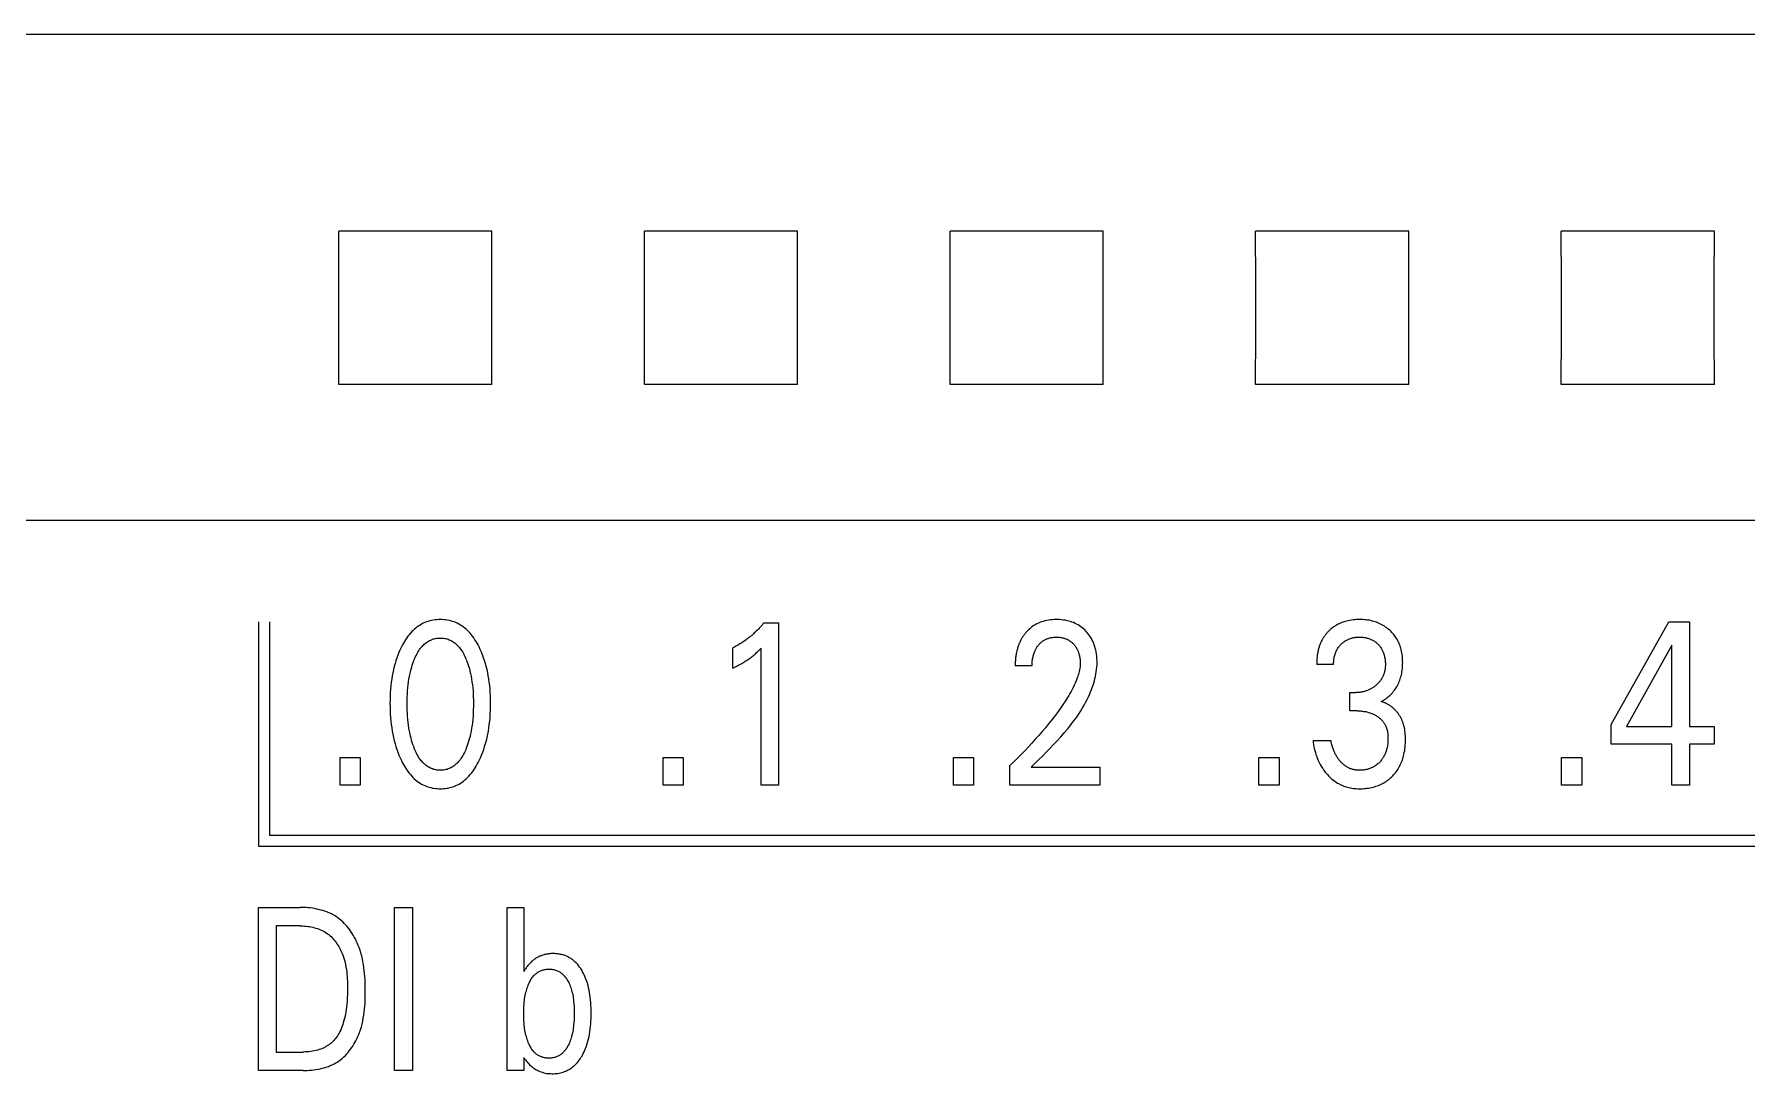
# Model space of a CAD drawing. Header units: millimetres. Extents: x -135 to 420, y 0 to 297.
# Drawn here: x 260.66 to 277.47, y 154.76 to 164.96 of the extents above; entities that cross this region are included whole.
import ezdxf

# ---------------------------------------------------------------- set-up
doc = ezdxf.new("R2010")
doc.units = ezdxf.units.MM
doc.layers.add('eProC - L2', color=41, linetype='Continuous', lineweight=20)

msp = doc.modelspace()

# ---------------------------------------------------------------- linework, layer by layer
at = {"layer": 'eProC - L2', "linetype": 'Continuous'}
for p, q in [((225.196, 164.959), (289.596, 164.959)), ((265.148, 163.026), (263.645, 163.026)), ((268.148, 163.026), (266.645, 163.026)), ((271.148, 163.026), (269.645, 163.026)), ((274.148, 163.026), (272.645, 163.026)), ((277.148, 163.026), (275.645, 163.026)), ((265.148, 161.522), (263.645, 161.522)), ((268.148, 161.522), (266.645, 161.522)), ((271.148, 161.522), (269.645, 161.522)), ((274.148, 161.522), (272.645, 161.522)), ((277.148, 161.522), (275.645, 161.522)), ((289.996, 160.19), (224.796, 160.19)), ((262.857, 159.194), (262.857, 156.994)), ((262.967, 159.194), (262.967, 157.104)), ((267.818, 159.185), (267.963, 159.185)), ((267.963, 159.185), (267.963, 157.594)), ((276.136, 158.187), (276.7, 159.194)), ((276.7, 159.194), (276.903, 159.194)), ((276.903, 159.194), (276.903, 158.169)), ((267.512, 158.739), (267.512, 158.939)), ((267.792, 157.594), (267.792, 158.938)), ((276.731, 158.966), (276.286, 158.169)), ((276.731, 158.169), (276.731, 158.966)), ((270.451, 158.762), (270.285, 158.762)), ((273.41, 158.778), (273.244, 158.778)), ((273.571, 158.322), (273.571, 158.501)), ((273.571, 158.501), (273.628, 158.501)), ((273.64, 158.322), (273.571, 158.322)), ((276.136, 157.994), (276.136, 158.187)), ((273.208, 158.031), (273.383, 158.031)), ((276.286, 158.169), (276.731, 158.169)), ((276.903, 158.169), (277.145, 158.169)), ((277.145, 158.169), (277.145, 157.994)), ((263.658, 157.594), (263.658, 157.864)), ((263.658, 157.864), (263.855, 157.864)), ((263.855, 157.864), (263.855, 157.594)), ((266.829, 157.594), (266.829, 157.864)), ((266.829, 157.864), (267.027, 157.864)), ((267.027, 157.864), (267.027, 157.594)), ((269.678, 157.594), (269.678, 157.864)), ((269.678, 157.864), (269.876, 157.864)), ((269.876, 157.864), (269.876, 157.594)), ((272.677, 157.594), (272.677, 157.864)), ((272.677, 157.864), (272.875, 157.864)), ((272.875, 157.864), (272.875, 157.594)), ((275.648, 157.594), (275.648, 157.864)), ((275.648, 157.864), (275.846, 157.864)), ((275.846, 157.864), (275.846, 157.594)), ((276.731, 157.994), (276.136, 157.994)), ((276.731, 157.594), (276.731, 157.994)), ((276.903, 157.994), (276.903, 157.594)), ((277.145, 157.994), (276.903, 157.994)), ((270.232, 157.594), (270.232, 157.786)), ((270.441, 157.769), (271.115, 157.769)), ((271.115, 157.769), (271.115, 157.594)), ((263.855, 157.594), (263.658, 157.594)), ((267.027, 157.594), (266.829, 157.594)), ((267.963, 157.594), (267.792, 157.594)), ((269.876, 157.594), (269.678, 157.594)), ((271.115, 157.594), (270.232, 157.594)), ((272.875, 157.594), (272.677, 157.594)), ((275.846, 157.594), (275.648, 157.594)), ((276.903, 157.594), (276.731, 157.594)), ((262.967, 157.104), (286.796, 157.104)), ((262.857, 156.994), (286.906, 156.994)), ((262.856, 154.794), (262.856, 156.394)), ((262.856, 156.394), (263.262, 156.394)), ((264.194, 154.794), (264.194, 156.394)), ((264.194, 156.394), (264.37, 156.394)), ((264.37, 156.394), (264.37, 154.794)), ((265.297, 154.794), (265.297, 156.394)), ((265.297, 156.394), (265.461, 156.394)), ((265.461, 156.394), (265.461, 155.764)), ((263.031, 156.213), (263.031, 154.975)), ((263.262, 156.213), (263.031, 156.213)), ((265.461, 155.764), (265.474, 155.784)), ((263.031, 154.975), (263.297, 154.975)), ((265.461, 154.922), (265.461, 154.794)), ((265.463, 154.92), (265.461, 154.922)), ((263.296, 154.794), (262.856, 154.794)), ((264.37, 154.794), (264.194, 154.794)), ((265.461, 154.794), (265.297, 154.794))]:
    msp.add_line(p, q, dxfattribs=at)
for points in [[(263.645, 161.522), (263.646, 162.021), (263.646, 162.527), (263.645, 163.026)], [(265.148, 161.522), (265.147, 162.021), (265.147, 162.527), (265.148, 163.026)], [(266.645, 161.522), (266.646, 162.021), (266.646, 162.527), (266.645, 163.026)], [(268.148, 161.522), (268.147, 162.021), (268.147, 162.527), (268.148, 163.026)], [(269.645, 161.522), (269.646, 162.021), (269.646, 162.527), (269.645, 163.026)], [(271.148, 161.522), (271.147, 162.021), (271.147, 162.527), (271.148, 163.026)], [(272.645, 161.522), (272.646, 162.021), (272.646, 162.527), (272.645, 163.026)], [(274.148, 161.522), (274.147, 162.021), (274.147, 162.527), (274.148, 163.026)], [(275.645, 161.522), (275.646, 162.021), (275.646, 162.527), (275.645, 163.026)], [(277.148, 161.522), (277.147, 162.021), (277.147, 162.527), (277.148, 163.026)], [(265.024, 157.834), (265.036, 157.861), (265.048, 157.888), (265.058, 157.916), (265.068, 157.943), (265.077, 157.971), (265.086, 158), (265.094, 158.031), (265.101, 158.062), (265.108, 158.093), (265.114, 158.124), (265.119, 158.156), (265.123, 158.187), (265.127, 158.222), (265.13, 158.257), (265.132, 158.292), (265.134, 158.327), (265.135, 158.362), (265.135, 158.397), (265.135, 158.431), (265.134, 158.466), (265.132, 158.5), (265.13, 158.535), (265.127, 158.569), (265.123, 158.603), (265.118, 158.635), (265.113, 158.666), (265.107, 158.696), (265.101, 158.727), (265.093, 158.758), (265.085, 158.788), (265.076, 158.816), (265.067, 158.843), (265.057, 158.87), (265.046, 158.897), (265.034, 158.924), (265.022, 158.95), (265.013, 158.968), (265.003, 158.986), (264.993, 159.003), (264.982, 159.02), (264.971, 159.037), (264.959, 159.053), (264.947, 159.069), (264.934, 159.084), (264.92, 159.099), (264.908, 159.111), (264.895, 159.123), (264.882, 159.134), (264.868, 159.145), (264.854, 159.155), (264.84, 159.164), (264.825, 159.173), (264.809, 159.181), (264.794, 159.188), (264.778, 159.194), (264.761, 159.2), (264.745, 159.205), (264.728, 159.209), (264.711, 159.212), (264.694, 159.215), (264.676, 159.216), (264.659, 159.217), (264.642, 159.218), (264.624, 159.217), (264.607, 159.216), (264.59, 159.215), (264.573, 159.212), (264.556, 159.209), (264.539, 159.205), (264.523, 159.2), (264.506, 159.194), (264.49, 159.188), (264.475, 159.181), (264.459, 159.173), (264.444, 159.164), (264.43, 159.155), (264.416, 159.145), (264.402, 159.134), (264.389, 159.123), (264.376, 159.111), (264.364, 159.099), (264.35, 159.084), (264.337, 159.069), (264.324, 159.053), (264.313, 159.037), (264.301, 159.02), (264.291, 159.003), (264.281, 158.986), (264.271, 158.968), (264.262, 158.95), (264.258, 158.943)], [(267.818, 159.185), (267.809, 159.174), (267.801, 159.164), (267.792, 159.154), (267.782, 159.144), (267.773, 159.134), (267.764, 159.124), (267.754, 159.114), (267.744, 159.104), (267.734, 159.095), (267.724, 159.086), (267.715, 159.077), (267.705, 159.068), (267.695, 159.059), (267.685, 159.051), (267.675, 159.043), (267.665, 159.035), (267.654, 159.027), (267.644, 159.019), (267.633, 159.011), (267.622, 159.003), (267.613, 158.997), (267.603, 158.99), (267.593, 158.984), (267.583, 158.978), (267.573, 158.972), (267.563, 158.966), (267.553, 158.96), (267.543, 158.955), (267.532, 158.949), (267.522, 158.944), (267.512, 158.939)], [(270.441, 157.769), (270.478, 157.805), (270.515, 157.842), (270.552, 157.879), (270.589, 157.916), (270.626, 157.953), (270.662, 157.991), (270.698, 158.029), (270.733, 158.067), (270.767, 158.107), (270.801, 158.147), (270.82, 158.171), (270.839, 158.195), (270.858, 158.22), (270.877, 158.245), (270.895, 158.271), (270.912, 158.297), (270.929, 158.323), (270.945, 158.35), (270.961, 158.377), (270.976, 158.404), (270.99, 158.432), (271.004, 158.46), (271.017, 158.488), (271.025, 158.509), (271.034, 158.53), (271.042, 158.551), (271.049, 158.573), (271.056, 158.594), (271.062, 158.616), (271.068, 158.638), (271.073, 158.66), (271.077, 158.682), (271.081, 158.704), (271.084, 158.727), (271.086, 158.749), (271.088, 158.771), (271.089, 158.794), (271.088, 158.815), (271.087, 158.837), (271.086, 158.858), (271.083, 158.88), (271.079, 158.901), (271.075, 158.922), (271.071, 158.938), (271.066, 158.954), (271.061, 158.97), (271.056, 158.985), (271.049, 159), (271.042, 159.015), (271.035, 159.03), (271.027, 159.043), (271.018, 159.056), (271.009, 159.069), (270.999, 159.081), (270.989, 159.093), (270.978, 159.105), (270.967, 159.116), (270.955, 159.127), (270.942, 159.137), (270.929, 159.147), (270.916, 159.156), (270.902, 159.165), (270.888, 159.172), (270.873, 159.18), (270.858, 159.187), (270.842, 159.193), (270.827, 159.198), (270.811, 159.202), (270.794, 159.206), (270.777, 159.21), (270.759, 159.213), (270.741, 159.215), (270.723, 159.217), (270.705, 159.218), (270.687, 159.218), (270.668, 159.217), (270.65, 159.216), (270.631, 159.215), (270.613, 159.212), (270.594, 159.209), (270.576, 159.205), (270.56, 159.2), (270.543, 159.195), (270.527, 159.189), (270.512, 159.182), (270.496, 159.175), (270.481, 159.166), (270.467, 159.158), (270.453, 159.148), (270.44, 159.138), (270.428, 159.128), (270.415, 159.117)], [(273.878, 158.413), (273.889, 158.419), (273.9, 158.426), (273.911, 158.433), (273.922, 158.44), (273.932, 158.448), (273.942, 158.456), (273.952, 158.465), (273.962, 158.474), (273.972, 158.483), (273.981, 158.493), (273.99, 158.503), (273.999, 158.514), (274.007, 158.525), (274.015, 158.536), (274.023, 158.547), (274.03, 158.559), (274.037, 158.571), (274.043, 158.583), (274.049, 158.596), (274.054, 158.609), (274.06, 158.622), (274.064, 158.635), (274.068, 158.648), (274.072, 158.661), (274.076, 158.675), (274.079, 158.69), (274.081, 158.705), (274.084, 158.72), (274.085, 158.735), (274.087, 158.75), (274.088, 158.765), (274.088, 158.781), (274.089, 158.796), (274.088, 158.812), (274.088, 158.828), (274.087, 158.844), (274.085, 158.86), (274.083, 158.876), (274.08, 158.892), (274.077, 158.908), (274.074, 158.923), (274.07, 158.936), (274.067, 158.948), (274.062, 158.961), (274.058, 158.973), (274.053, 158.985), (274.048, 158.997), (274.042, 159.008), (274.036, 159.02), (274.029, 159.031), (274.022, 159.042), (274.015, 159.052), (274.008, 159.062), (274, 159.072), (273.991, 159.082), (273.983, 159.092), (273.974, 159.101), (273.965, 159.109), (273.955, 159.118), (273.944, 159.127), (273.933, 159.136), (273.921, 159.144), (273.909, 159.152), (273.897, 159.16), (273.885, 159.167), (273.872, 159.173), (273.859, 159.18), (273.845, 159.185), (273.832, 159.191), (273.818, 159.195), (273.804, 159.2), (273.79, 159.203), (273.775, 159.207), (273.76, 159.21), (273.744, 159.212), (273.729, 159.214), (273.713, 159.216), (273.697, 159.217), (273.682, 159.218), (273.666, 159.218), (273.649, 159.218), (273.633, 159.217), (273.617, 159.216), (273.601, 159.214), (273.585, 159.212), (273.568, 159.209), (273.553, 159.206), (273.54, 159.203), (273.527, 159.2), (273.515, 159.196), (273.502, 159.192), (273.49, 159.187), (273.478, 159.183), (273.466, 159.177), (273.455, 159.171), (273.44, 159.163)], [(264.381, 157.972), (264.373, 157.992), (264.367, 158.013), (264.36, 158.033), (264.355, 158.054), (264.35, 158.075), (264.345, 158.096), (264.339, 158.124), (264.334, 158.152), (264.33, 158.181), (264.326, 158.209), (264.323, 158.237), (264.321, 158.269), (264.319, 158.3), (264.317, 158.332), (264.316, 158.363), (264.316, 158.395), (264.316, 158.426), (264.317, 158.457), (264.319, 158.488), (264.321, 158.519), (264.323, 158.55), (264.326, 158.578), (264.33, 158.605), (264.334, 158.633), (264.339, 158.661), (264.345, 158.688), (264.35, 158.709), (264.355, 158.73), (264.361, 158.75), (264.367, 158.771), (264.374, 158.791), (264.381, 158.811), (264.387, 158.825), (264.393, 158.84), (264.4, 158.855), (264.407, 158.869), (264.414, 158.883), (264.422, 158.897), (264.43, 158.91), (264.439, 158.923), (264.449, 158.936), (264.456, 158.945), (264.463, 158.954), (264.471, 158.962), (264.48, 158.971), (264.488, 158.979), (264.497, 158.986), (264.506, 158.993), (264.516, 159), (264.525, 159.006), (264.535, 159.011), (264.545, 159.016), (264.555, 159.02), (264.566, 159.024), (264.576, 159.027), (264.587, 159.03), (264.598, 159.032), (264.609, 159.034), (264.62, 159.035), (264.631, 159.036), (264.642, 159.036), (264.653, 159.036), (264.664, 159.035), (264.675, 159.034), (264.686, 159.032), (264.697, 159.03), (264.707, 159.027), (264.718, 159.024), (264.728, 159.02), (264.738, 159.016), (264.748, 159.011), (264.758, 159.006), (264.768, 159), (264.777, 158.993), (264.787, 158.986), (264.795, 158.979), (264.804, 158.971), (264.812, 158.962), (264.82, 158.954), (264.828, 158.945), (264.835, 158.936), (264.844, 158.923), (264.853, 158.91), (264.862, 158.897), (264.869, 158.883), (264.877, 158.869), (264.884, 158.855), (264.89, 158.84), (264.896, 158.825), (264.902, 158.811), (264.904, 158.805)], [(270.415, 159.117), (270.408, 159.11), (270.401, 159.102), (270.395, 159.096), (270.39, 159.09), (270.385, 159.084), (270.38, 159.078), (270.375, 159.071), (270.37, 159.065), (270.365, 159.058), (270.361, 159.052), (270.356, 159.045), (270.352, 159.038), (270.348, 159.031), (270.344, 159.024), (270.34, 159.017), (270.336, 159.01), (270.333, 159.002), (270.329, 158.994), (270.326, 158.987), (270.322, 158.979), (270.319, 158.971), (270.316, 158.963), (270.313, 158.955), (270.311, 158.946), (270.308, 158.938), (270.306, 158.93), (270.304, 158.922), (270.301, 158.913), (270.3, 158.905), (270.298, 158.897), (270.296, 158.886), (270.294, 158.876), (270.292, 158.866), (270.291, 158.855), (270.289, 158.845), (270.288, 158.835), (270.287, 158.824), (270.287, 158.814), (270.286, 158.804), (270.285, 158.793), (270.285, 158.783), (270.285, 158.772), (270.285, 158.762)], [(270.451, 158.762), (270.451, 158.772), (270.451, 158.782), (270.452, 158.793), (270.452, 158.803), (270.453, 158.813), (270.455, 158.823), (270.456, 158.833), (270.458, 158.843), (270.46, 158.852), (270.462, 158.861), (270.464, 158.87), (270.467, 158.879), (270.47, 158.887), (270.473, 158.896), (270.476, 158.904), (270.48, 158.913), (270.483, 158.919), (270.486, 158.926), (270.49, 158.933), (270.494, 158.939), (270.498, 158.945), (270.502, 158.952), (270.506, 158.958), (270.511, 158.964), (270.516, 158.969), (270.52, 158.975), (270.525, 158.98), (270.53, 158.985), (270.535, 158.99), (270.541, 158.995), (270.546, 158.999), (270.552, 159.004), (270.558, 159.008), (270.564, 159.012), (270.569, 159.015), (270.575, 159.019), (270.582, 159.022), (270.588, 159.025), (270.594, 159.028), (270.601, 159.03), (270.607, 159.033), (270.614, 159.035), (270.621, 159.037), (270.629, 159.039), (270.637, 159.041), (270.645, 159.042), (270.653, 159.043), (270.662, 159.044), (270.67, 159.045), (270.678, 159.045), (270.687, 159.045), (270.695, 159.045), (270.703, 159.045), (270.711, 159.045), (270.719, 159.044), (270.727, 159.043), (270.735, 159.042), (270.743, 159.04), (270.751, 159.038), (270.758, 159.036), (270.766, 159.034), (270.773, 159.032), (270.78, 159.029), (270.787, 159.027), (270.794, 159.024), (270.8, 159.02), (270.807, 159.017), (270.813, 159.013), (270.819, 159.009), (270.826, 159.005), (270.831, 159), (270.837, 158.996), (270.843, 158.991), (270.848, 158.986), (270.854, 158.981), (270.859, 158.976), (270.863, 158.97), (270.868, 158.965), (270.873, 158.959), (270.877, 158.953), (270.881, 158.947), (270.885, 158.941), (270.888, 158.935), (270.892, 158.928), (270.895, 158.921), (270.899, 158.914), (270.902, 158.907), (270.904, 158.9), (270.907, 158.893), (270.909, 158.885), (270.911, 158.878), (270.913, 158.87), (270.915, 158.863), (270.917, 158.854), (270.918, 158.846), (270.919, 158.837), (270.921, 158.828), (270.921, 158.82), (270.922, 158.811), (270.922, 158.802), (270.923, 158.793), (270.923, 158.785)], [(273.44, 159.163), (273.432, 159.159), (273.425, 159.155), (273.418, 159.15), (273.411, 159.145), (273.404, 159.14), (273.398, 159.135), (273.391, 159.13), (273.385, 159.125), (273.378, 159.119), (273.372, 159.113), (273.366, 159.108), (273.36, 159.102), (273.354, 159.096), (273.349, 159.09), (273.343, 159.084), (273.338, 159.078), (273.333, 159.072), (273.328, 159.065), (273.323, 159.059), (273.318, 159.052), (273.314, 159.045), (273.309, 159.038), (273.305, 159.031), (273.301, 159.024), (273.297, 159.017), (273.293, 159.009), (273.289, 159.001), (273.285, 158.994), (273.282, 158.986), (273.279, 158.978), (273.276, 158.97), (273.273, 158.962), (273.27, 158.954), (273.267, 158.946), (273.265, 158.937), (273.262, 158.929), (273.26, 158.921), (273.258, 158.912), (273.256, 158.902), (273.254, 158.892), (273.252, 158.882), (273.25, 158.871), (273.249, 158.861), (273.248, 158.851), (273.247, 158.84), (273.246, 158.83), (273.245, 158.819), (273.245, 158.809), (273.244, 158.799), (273.244, 158.788), (273.244, 158.778)], [(273.41, 158.778), (273.41, 158.787), (273.41, 158.796), (273.411, 158.805), (273.411, 158.814), (273.412, 158.822), (273.414, 158.831), (273.415, 158.84), (273.417, 158.849), (273.419, 158.858), (273.421, 158.866), (273.423, 158.873), (273.425, 158.881), (273.428, 158.889), (273.431, 158.896), (273.434, 158.903), (273.437, 158.911), (273.441, 158.918), (273.445, 158.925), (273.449, 158.932), (273.453, 158.938), (273.457, 158.945), (273.462, 158.951), (273.467, 158.957), (273.472, 158.963), (273.477, 158.969), (273.482, 158.974), (273.488, 158.98), (273.494, 158.985), (273.5, 158.99), (273.506, 158.995), (273.512, 159), (273.519, 159.004), (273.525, 159.008), (273.532, 159.012), (273.539, 159.016), (273.546, 159.02), (273.553, 159.023), (273.56, 159.026), (273.567, 159.029), (273.575, 159.032), (273.582, 159.034), (273.59, 159.036), (273.597, 159.038), (273.605, 159.04), (273.614, 159.041), (273.622, 159.043), (273.63, 159.044), (273.639, 159.044), (273.647, 159.045), (273.656, 159.045), (273.664, 159.045), (273.673, 159.045), (273.681, 159.045), (273.69, 159.045), (273.698, 159.044), (273.707, 159.043), (273.715, 159.041), (273.724, 159.04), (273.732, 159.038), (273.74, 159.036), (273.747, 159.034), (273.755, 159.032), (273.762, 159.029), (273.77, 159.026), (273.777, 159.023), (273.784, 159.02), (273.791, 159.016), (273.798, 159.012), (273.805, 159.008), (273.811, 159.004), (273.818, 159), (273.824, 158.995), (273.83, 158.99), (273.836, 158.985), (273.842, 158.98), (273.847, 158.974), (273.853, 158.969), (273.858, 158.963), (273.863, 158.957), (273.867, 158.951), (273.872, 158.945), (273.876, 158.938), (273.88, 158.932), (273.884, 158.925), (273.888, 158.918), (273.891, 158.911), (273.895, 158.903), (273.898, 158.896), (273.901, 158.888), (273.903, 158.881), (273.905, 158.873), (273.908, 158.865), (273.91, 158.857), (273.911, 158.848), (273.913, 158.839), (273.915, 158.83), (273.916, 158.821), (273.917, 158.812), (273.917, 158.803), (273.918, 158.794), (273.918, 158.785), (273.918, 158.776)], [(264.258, 158.943), (264.246, 158.918), (264.235, 158.893), (264.225, 158.867), (264.216, 158.841), (264.207, 158.814), (264.199, 158.788), (264.19, 158.758), (264.183, 158.727), (264.176, 158.696), (264.17, 158.666), (264.165, 158.635), (264.161, 158.603), (264.157, 158.569), (264.154, 158.535), (264.151, 158.5), (264.15, 158.466), (264.149, 158.431), (264.148, 158.397), (264.149, 158.362), (264.15, 158.327), (264.151, 158.292), (264.154, 158.257), (264.157, 158.222), (264.161, 158.187), (264.165, 158.155), (264.17, 158.124), (264.176, 158.092), (264.182, 158.061), (264.19, 158.03), (264.198, 157.999), (264.206, 157.971), (264.215, 157.943), (264.225, 157.915), (264.236, 157.888), (264.247, 157.861), (264.26, 157.834), (264.269, 157.816), (264.279, 157.798), (264.289, 157.78), (264.3, 157.762), (264.311, 157.745), (264.323, 157.728), (264.335, 157.712), (264.348, 157.696), (264.362, 157.681), (264.374, 157.668), (264.387, 157.656), (264.4, 157.644), (264.414, 157.633), (264.428, 157.623), (264.443, 157.613), (264.458, 157.604), (264.473, 157.596), (264.489, 157.588), (264.504, 157.582), (264.518, 157.577), (264.533, 157.573), (264.548, 157.569), (264.564, 157.565), (264.579, 157.562), (264.595, 157.56), (264.61, 157.559), (264.626, 157.558), (264.642, 157.558), (264.658, 157.558), (264.673, 157.559), (264.689, 157.56), (264.705, 157.562), (264.72, 157.565), (264.735, 157.569), (264.751, 157.573), (264.766, 157.577), (264.78, 157.582), (264.795, 157.588), (264.811, 157.596), (264.826, 157.604), (264.841, 157.613), (264.856, 157.623), (264.87, 157.633), (264.884, 157.644), (264.897, 157.656), (264.91, 157.668), (264.922, 157.681), (264.936, 157.696), (264.949, 157.712), (264.961, 157.728), (264.973, 157.745), (264.984, 157.762), (264.995, 157.78), (265.005, 157.798), (265.015, 157.816), (265.024, 157.834)], [(267.512, 158.739), (267.525, 158.746), (267.538, 158.753), (267.551, 158.759), (267.564, 158.766), (267.577, 158.773), (267.59, 158.78), (267.602, 158.787), (267.613, 158.794), (267.625, 158.801), (267.636, 158.808), (267.647, 158.815), (267.658, 158.822), (267.668, 158.829), (267.677, 158.836), (267.687, 158.843), (267.696, 158.85), (267.706, 158.858), (267.715, 158.865), (267.723, 158.872), (267.731, 158.879), (267.739, 158.886), (267.747, 158.894), (267.756, 158.902), (267.764, 158.91), (267.778, 158.924), (267.792, 158.938)], [(264.904, 158.805), (264.912, 158.782), (264.92, 158.759), (264.927, 158.736), (264.933, 158.712), (264.938, 158.688), (264.944, 158.661), (264.949, 158.633), (264.953, 158.605), (264.957, 158.578), (264.96, 158.55), (264.963, 158.519), (264.965, 158.488), (264.966, 158.457), (264.967, 158.426), (264.967, 158.395), (264.967, 158.363), (264.966, 158.332), (264.965, 158.3), (264.963, 158.269), (264.96, 158.237), (264.957, 158.209), (264.954, 158.18), (264.949, 158.152), (264.944, 158.124), (264.939, 158.096), (264.934, 158.075), (264.929, 158.054), (264.923, 158.033), (264.917, 158.013), (264.91, 157.992), (264.903, 157.972), (264.897, 157.956), (264.891, 157.941), (264.885, 157.927), (264.878, 157.912), (264.87, 157.897), (264.863, 157.883), (264.854, 157.869), (264.845, 157.856), (264.836, 157.842), (264.828, 157.833), (264.821, 157.824), (264.813, 157.815), (264.805, 157.807), (264.796, 157.799), (264.787, 157.791), (264.778, 157.784), (264.769, 157.777), (264.759, 157.771), (264.749, 157.765), (264.739, 157.76), (264.729, 157.756), (264.718, 157.752), (264.708, 157.748), (264.697, 157.746), (264.686, 157.743), (264.675, 157.741), (264.664, 157.74), (264.653, 157.739), (264.642, 157.739), (264.631, 157.739), (264.619, 157.74), (264.608, 157.741), (264.597, 157.743), (264.587, 157.746), (264.576, 157.748), (264.565, 157.752), (264.555, 157.756), (264.545, 157.76), (264.535, 157.765), (264.525, 157.771), (264.515, 157.777), (264.505, 157.784), (264.496, 157.791), (264.487, 157.799), (264.479, 157.807), (264.471, 157.815), (264.463, 157.824), (264.455, 157.833), (264.448, 157.842), (264.438, 157.856), (264.429, 157.869), (264.421, 157.883), (264.413, 157.897), (264.406, 157.912), (264.399, 157.927), (264.392, 157.941), (264.386, 157.956), (264.381, 157.972)], [(270.923, 158.785), (270.922, 158.769), (270.921, 158.754), (270.919, 158.739), (270.916, 158.724), (270.913, 158.709), (270.91, 158.695), (270.906, 158.68), (270.901, 158.665), (270.897, 158.651), (270.891, 158.636), (270.883, 158.615), (270.874, 158.594), (270.865, 158.573), (270.855, 158.552), (270.844, 158.532), (270.833, 158.512), (270.822, 158.492), (270.81, 158.472), (270.798, 158.453), (270.778, 158.42), (270.757, 158.388), (270.735, 158.357), (270.713, 158.325), (270.69, 158.294), (270.667, 158.264), (270.643, 158.234), (270.612, 158.195), (270.581, 158.156), (270.549, 158.118), (270.516, 158.08), (270.482, 158.043), (270.448, 158.005), (270.414, 157.968), (270.379, 157.931), (270.343, 157.894), (270.306, 157.858), (270.27, 157.821), (270.232, 157.786)], [(273.918, 158.776), (273.918, 158.768), (273.918, 158.761), (273.917, 158.753), (273.917, 158.746), (273.916, 158.739), (273.915, 158.731), (273.914, 158.724), (273.912, 158.717), (273.911, 158.709), (273.909, 158.702), (273.907, 158.695), (273.905, 158.689), (273.903, 158.683), (273.901, 158.677), (273.899, 158.671), (273.896, 158.665), (273.894, 158.659), (273.891, 158.653), (273.888, 158.648), (273.885, 158.642), (273.882, 158.637), (273.878, 158.631), (273.875, 158.626), (273.871, 158.62), (273.867, 158.615), (273.863, 158.61), (273.859, 158.605), (273.855, 158.6), (273.85, 158.595), (273.845, 158.59), (273.841, 158.586), (273.836, 158.581), (273.831, 158.577), (273.826, 158.572), (273.821, 158.568), (273.815, 158.564), (273.81, 158.56), (273.804, 158.555), (273.799, 158.552), (273.793, 158.548), (273.787, 158.544), (273.781, 158.541), (273.775, 158.537), (273.769, 158.534), (273.762, 158.531), (273.755, 158.528), (273.749, 158.525), (273.742, 158.522), (273.734, 158.519), (273.727, 158.517), (273.72, 158.514), (273.713, 158.512), (273.705, 158.51), (273.698, 158.509), (273.69, 158.507), (273.683, 158.506), (273.675, 158.504), (273.667, 158.503), (273.659, 158.503), (273.651, 158.502), (273.643, 158.502), (273.636, 158.501), (273.628, 158.501)], [(274.11, 158.127), (274.109, 158.135), (274.108, 158.143), (274.106, 158.151), (274.105, 158.158), (274.103, 158.166), (274.101, 158.174), (274.099, 158.181), (274.097, 158.189), (274.094, 158.196), (274.092, 158.204), (274.089, 158.211), (274.087, 158.218), (274.084, 158.224), (274.081, 158.231), (274.079, 158.237), (274.076, 158.243), (274.072, 158.25), (274.069, 158.256), (274.066, 158.262), (274.062, 158.268), (274.058, 158.274), (274.055, 158.28), (274.051, 158.286), (274.047, 158.292), (274.043, 158.298), (274.038, 158.303), (274.034, 158.309), (274.029, 158.314), (274.025, 158.32), (274.02, 158.325), (274.015, 158.33), (274.01, 158.335), (274.005, 158.34), (274, 158.344), (273.995, 158.349), (273.99, 158.353), (273.985, 158.358), (273.98, 158.362), (273.974, 158.366), (273.969, 158.37), (273.963, 158.374), (273.957, 158.377), (273.952, 158.381), (273.946, 158.384), (273.94, 158.388), (273.934, 158.391), (273.928, 158.394), (273.922, 158.397), (273.916, 158.399), (273.91, 158.402), (273.903, 158.405), (273.897, 158.407), (273.891, 158.409), (273.884, 158.411), (273.878, 158.413)], [(273.64, 158.322), (273.651, 158.322), (273.662, 158.322), (273.673, 158.321), (273.684, 158.32), (273.695, 158.319), (273.705, 158.317), (273.716, 158.316), (273.726, 158.314), (273.736, 158.312), (273.745, 158.309), (273.755, 158.307), (273.765, 158.304), (273.774, 158.3), (273.784, 158.297), (273.792, 158.293), (273.801, 158.289), (273.81, 158.285), (273.818, 158.28), (273.827, 158.276), (273.835, 158.271), (273.843, 158.265), (273.849, 158.261), (273.855, 158.256), (273.861, 158.251), (273.867, 158.246), (273.873, 158.24), (273.879, 158.235), (273.884, 158.229), (273.889, 158.223), (273.894, 158.217), (273.899, 158.211), (273.904, 158.205), (273.908, 158.198), (273.912, 158.191), (273.916, 158.184), (273.919, 158.178), (273.922, 158.17), (273.925, 158.163), (273.928, 158.156), (273.931, 158.149), (273.933, 158.141), (273.935, 158.132), (273.938, 158.123), (273.939, 158.114), (273.941, 158.104), (273.942, 158.095), (273.943, 158.085), (273.944, 158.076), (273.944, 158.066), (273.944, 158.057), (273.944, 158.045), (273.944, 158.033), (273.943, 158.021), (273.942, 158.009), (273.941, 157.998), (273.939, 157.986), (273.938, 157.974), (273.935, 157.963), (273.933, 157.954), (273.931, 157.945), (273.928, 157.936), (273.926, 157.927), (273.923, 157.918), (273.919, 157.909), (273.916, 157.901), (273.912, 157.892), (273.908, 157.884), (273.904, 157.876), (273.9, 157.868), (273.895, 157.861), (273.89, 157.854), (273.885, 157.847), (273.88, 157.84), (273.874, 157.833), (273.869, 157.826), (273.863, 157.82), (273.856, 157.813), (273.85, 157.807), (273.843, 157.801), (273.836, 157.795), (273.829, 157.79), (273.822, 157.785), (273.814, 157.78), (273.807, 157.775), (273.799, 157.771), (273.791, 157.766), (273.783, 157.763), (273.774, 157.759), (273.766, 157.756), (273.757, 157.753), (273.749, 157.75), (273.74, 157.748), (273.731, 157.746), (273.721, 157.744), (273.711, 157.742), (273.702, 157.741), (273.692, 157.74), (273.682, 157.74), (273.673, 157.739), (273.663, 157.739)], [(273.208, 158.031), (273.21, 158.011), (273.213, 157.991), (273.217, 157.972), (273.221, 157.953), (273.226, 157.933), (273.231, 157.914), (273.237, 157.895), (273.242, 157.88), (273.247, 157.866), (273.253, 157.851), (273.259, 157.836), (273.265, 157.822), (273.272, 157.808), (273.279, 157.794), (273.287, 157.78), (273.295, 157.768), (273.303, 157.755), (273.311, 157.743), (273.32, 157.731), (273.329, 157.719), (273.339, 157.707), (273.349, 157.696), (273.359, 157.685), (273.369, 157.675), (273.38, 157.665), (273.39, 157.656), (273.401, 157.647), (273.413, 157.638), (273.424, 157.63), (273.436, 157.622), (273.448, 157.614), (273.46, 157.608), (273.472, 157.601), (273.484, 157.595), (273.497, 157.59), (273.51, 157.584), (273.522, 157.58), (273.536, 157.576), (273.549, 157.572), (273.562, 157.569), (273.576, 157.566), (273.59, 157.563), (273.604, 157.561), (273.619, 157.56), (273.633, 157.559), (273.647, 157.558), (273.661, 157.558), (273.677, 157.558), (273.692, 157.558), (273.708, 157.559), (273.723, 157.561), (273.738, 157.562), (273.753, 157.565), (273.769, 157.567), (273.784, 157.571), (273.797, 157.574), (273.811, 157.578), (273.825, 157.582), (273.838, 157.586), (273.851, 157.591), (273.864, 157.597), (273.877, 157.603), (273.89, 157.609), (273.902, 157.616), (273.914, 157.623), (273.926, 157.63), (273.937, 157.638), (273.948, 157.646), (273.959, 157.655), (273.969, 157.664), (273.98, 157.673), (273.99, 157.683), (273.999, 157.693), (274.008, 157.703), (274.017, 157.714), (274.025, 157.725), (274.034, 157.736), (274.041, 157.748), (274.048, 157.76), (274.055, 157.772), (274.062, 157.785), (274.068, 157.798), (274.074, 157.811), (274.08, 157.824), (274.085, 157.838), (274.089, 157.852), (274.093, 157.866), (274.097, 157.88), (274.101, 157.894), (274.104, 157.912), (274.108, 157.93), (274.11, 157.949), (274.112, 157.967), (274.114, 157.985), (274.115, 158.004), (274.116, 158.022), (274.116, 158.041), (274.116, 158.058), (274.115, 158.076), (274.114, 158.093), (274.112, 158.11), (274.11, 158.127)], [(273.663, 157.739), (273.656, 157.739), (273.649, 157.74), (273.643, 157.74), (273.636, 157.741), (273.629, 157.741), (273.622, 157.742), (273.616, 157.744), (273.609, 157.745), (273.602, 157.746), (273.596, 157.748), (273.59, 157.75), (273.584, 157.752), (273.579, 157.754), (273.573, 157.756), (273.567, 157.758), (273.562, 157.761), (273.556, 157.764), (273.551, 157.766), (273.546, 157.769), (273.54, 157.772), (273.535, 157.775), (273.529, 157.779), (273.524, 157.783), (273.518, 157.788), (273.512, 157.792), (273.507, 157.796), (273.502, 157.801), (273.497, 157.806), (273.491, 157.811), (273.486, 157.816), (273.482, 157.821), (273.476, 157.827), (273.471, 157.833), (273.466, 157.839), (273.461, 157.845), (273.456, 157.852), (273.452, 157.858), (273.447, 157.865), (273.443, 157.872), (273.439, 157.878), (273.435, 157.886), (273.43, 157.893), (273.426, 157.901), (273.423, 157.909), (273.419, 157.916), (273.415, 157.924), (273.412, 157.932), (273.409, 157.94), (273.406, 157.948), (273.402, 157.958), (273.399, 157.969), (273.396, 157.979), (273.393, 157.989), (273.39, 157.999), (273.387, 158.01), (273.385, 158.02), (273.383, 158.031)], [(263.296, 154.794), (263.317, 154.794), (263.338, 154.795), (263.359, 154.796), (263.379, 154.798), (263.4, 154.8), (263.421, 154.803), (263.442, 154.807), (263.462, 154.811), (263.483, 154.816), (263.503, 154.821), (263.523, 154.827), (263.543, 154.834), (263.562, 154.842), (263.581, 154.85), (263.599, 154.86), (263.618, 154.869), (263.635, 154.88), (263.651, 154.891), (263.667, 154.903), (263.682, 154.915), (263.696, 154.928), (263.71, 154.942), (263.724, 154.956), (263.737, 154.971), (263.749, 154.986), (263.761, 155.002), (263.773, 155.018), (263.784, 155.034), (263.794, 155.051), (263.804, 155.068), (263.813, 155.086), (263.822, 155.103), (263.83, 155.121), (263.838, 155.139), (263.849, 155.167), (263.859, 155.194), (263.867, 155.222), (263.874, 155.25), (263.881, 155.279), (263.886, 155.307), (263.891, 155.336), (263.895, 155.365), (263.898, 155.394), (263.901, 155.424), (263.903, 155.453), (263.904, 155.482), (263.905, 155.512), (263.906, 155.541), (263.906, 155.571), (263.906, 155.6), (263.905, 155.629), (263.905, 155.659), (263.903, 155.688), (263.902, 155.717), (263.899, 155.746), (263.896, 155.775), (263.893, 155.804), (263.888, 155.833), (263.883, 155.861), (263.878, 155.889), (263.871, 155.918), (263.863, 155.946), (263.855, 155.973), (263.845, 156.001), (263.834, 156.028), (263.826, 156.047), (263.817, 156.066), (263.808, 156.085), (263.798, 156.103), (263.788, 156.122), (263.777, 156.139), (263.765, 156.157), (263.753, 156.174), (263.74, 156.191), (263.727, 156.207), (263.713, 156.222), (263.699, 156.237), (263.684, 156.252), (263.669, 156.265), (263.653, 156.279), (263.637, 156.291), (263.62, 156.303), (263.602, 156.313), (263.584, 156.323), (263.566, 156.333), (263.547, 156.341), (263.528, 156.349), (263.508, 156.356), (263.489, 156.363), (263.469, 156.368), (263.448, 156.374), (263.428, 156.378), (263.407, 156.382), (263.386, 156.385), (263.366, 156.388), (263.345, 156.39), (263.324, 156.392), (263.303, 156.393), (263.282, 156.394), (263.262, 156.394)], [(263.262, 156.213), (263.278, 156.212), (263.294, 156.212), (263.31, 156.211), (263.326, 156.209), (263.342, 156.207), (263.358, 156.205), (263.374, 156.202), (263.39, 156.199), (263.406, 156.195), (263.421, 156.191), (263.436, 156.186), (263.452, 156.181), (263.466, 156.175), (263.481, 156.168), (263.495, 156.161), (263.509, 156.153), (263.522, 156.145), (263.535, 156.136), (263.547, 156.127), (263.558, 156.117), (263.57, 156.107), (263.58, 156.096), (263.591, 156.085), (263.601, 156.073), (263.61, 156.061), (263.62, 156.049), (263.628, 156.036), (263.637, 156.023), (263.645, 156.01), (263.652, 155.997), (263.66, 155.983), (263.666, 155.969), (263.673, 155.955), (263.679, 155.941), (263.687, 155.919), (263.694, 155.897), (263.701, 155.875), (263.707, 155.853), (263.712, 155.831), (263.716, 155.808), (263.72, 155.785), (263.723, 155.762), (263.725, 155.74), (263.727, 155.717), (263.729, 155.694), (263.73, 155.671), (263.73, 155.647), (263.731, 155.624), (263.731, 155.601), (263.731, 155.57), (263.73, 155.539), (263.729, 155.508), (263.727, 155.477), (263.724, 155.446), (263.721, 155.415), (263.718, 155.393), (263.715, 155.371), (263.711, 155.349), (263.707, 155.327), (263.702, 155.306), (263.696, 155.284), (263.69, 155.263), (263.685, 155.245), (263.679, 155.228), (263.672, 155.211), (263.665, 155.194), (263.657, 155.178), (263.648, 155.161), (263.639, 155.146), (263.632, 155.134), (263.624, 155.122), (263.615, 155.111), (263.606, 155.1), (263.597, 155.089), (263.587, 155.079), (263.577, 155.069), (263.566, 155.06), (263.555, 155.051), (263.543, 155.043), (263.532, 155.035), (263.519, 155.028), (263.507, 155.021), (263.494, 155.014), (263.481, 155.009), (263.468, 155.003), (263.454, 154.999), (263.441, 154.994), (263.423, 154.99), (263.406, 154.986), (263.388, 154.982), (263.37, 154.98), (263.352, 154.978), (263.334, 154.976), (263.315, 154.976), (263.297, 154.975)], [(266.02, 155.793), (266.015, 155.801), (266.009, 155.809), (266.003, 155.817), (265.997, 155.825), (265.991, 155.833), (265.984, 155.84), (265.977, 155.847), (265.971, 155.854), (265.963, 155.861), (265.957, 155.867), (265.951, 155.872), (265.945, 155.877), (265.938, 155.882), (265.931, 155.887), (265.925, 155.891), (265.918, 155.896), (265.911, 155.9), (265.904, 155.904), (265.896, 155.908), (265.889, 155.911), (265.882, 155.915), (265.874, 155.918), (265.867, 155.921), (265.858, 155.924), (265.849, 155.927), (265.84, 155.929), (265.831, 155.931), (265.822, 155.933), (265.813, 155.935), (265.804, 155.936), (265.795, 155.938), (265.786, 155.939), (265.776, 155.939), (265.767, 155.94), (265.758, 155.94), (265.748, 155.94), (265.739, 155.94), (265.73, 155.94), (265.72, 155.939), (265.711, 155.939), (265.702, 155.938), (265.693, 155.936), (265.684, 155.935), (265.675, 155.933), (265.665, 155.931), (265.657, 155.929), (265.648, 155.926), (265.639, 155.923), (265.631, 155.92), (265.624, 155.917), (265.616, 155.914), (265.609, 155.911), (265.601, 155.907), (265.594, 155.903), (265.587, 155.899), (265.58, 155.895), (265.573, 155.89), (265.567, 155.886), (265.56, 155.881), (265.554, 155.876), (265.547, 155.871), (265.54, 155.865), (265.533, 155.858), (265.526, 155.851), (265.52, 155.845), (265.513, 155.838), (265.507, 155.83), (265.501, 155.823), (265.495, 155.815), (265.489, 155.808), (265.484, 155.8), (265.479, 155.792), (265.474, 155.784)], [(265.511, 155.057), (265.505, 155.07), (265.5, 155.084), (265.495, 155.098), (265.491, 155.112), (265.487, 155.126), (265.483, 155.14), (265.479, 155.156), (265.476, 155.172), (265.473, 155.189), (265.47, 155.205), (265.468, 155.221), (265.466, 155.238), (265.464, 155.261), (265.463, 155.283), (265.462, 155.306), (265.461, 155.329), (265.461, 155.352), (265.461, 155.375), (265.462, 155.397), (265.463, 155.42), (265.464, 155.443), (265.466, 155.465), (265.468, 155.482), (265.47, 155.498), (265.473, 155.514), (265.476, 155.531), (265.479, 155.547), (265.483, 155.563), (265.487, 155.577), (265.491, 155.591), (265.495, 155.605), (265.5, 155.619), (265.505, 155.632), (265.511, 155.646), (265.515, 155.655), (265.52, 155.665), (265.525, 155.674), (265.53, 155.683), (265.535, 155.692), (265.541, 155.7), (265.547, 155.709), (265.554, 155.717), (265.561, 155.725), (265.567, 155.731), (265.572, 155.737), (265.579, 155.742), (265.585, 155.747), (265.591, 155.752), (265.598, 155.757), (265.605, 155.761), (265.612, 155.765), (265.619, 155.769), (265.627, 155.773), (265.635, 155.776), (265.642, 155.778), (265.65, 155.781), (265.659, 155.783), (265.667, 155.785), (265.675, 155.786), (265.683, 155.787), (265.692, 155.788), (265.7, 155.788), (265.708, 155.788), (265.718, 155.788), (265.727, 155.788), (265.736, 155.787), (265.746, 155.786), (265.755, 155.784), (265.764, 155.782), (265.773, 155.779), (265.782, 155.776), (265.79, 155.773), (265.798, 155.769), (265.806, 155.765), (265.814, 155.761), (265.822, 155.756), (265.829, 155.75), (265.836, 155.745), (265.843, 155.739), (265.85, 155.733), (265.856, 155.726), (265.863, 155.719), (265.869, 155.711), (265.876, 155.703), (265.882, 155.694), (265.887, 155.685), (265.892, 155.677), (265.897, 155.667), (265.902, 155.658), (265.906, 155.649), (265.907, 155.646)], [(265.463, 154.92), (265.47, 154.909), (265.477, 154.898), (265.485, 154.888), (265.493, 154.878), (265.501, 154.868), (265.51, 154.859), (265.519, 154.849), (265.529, 154.841), (265.539, 154.832), (265.549, 154.824), (265.56, 154.816), (265.571, 154.809), (265.583, 154.802), (265.595, 154.796), (265.607, 154.79), (265.619, 154.784), (265.632, 154.78), (265.645, 154.776), (265.658, 154.772), (265.672, 154.769), (265.685, 154.766), (265.699, 154.765), (265.713, 154.763), (265.727, 154.763), (265.741, 154.762), (265.755, 154.762), (265.768, 154.763), (265.782, 154.764), (265.795, 154.766), (265.809, 154.768), (265.822, 154.771), (265.835, 154.774), (265.848, 154.778), (265.861, 154.783), (265.873, 154.787), (265.885, 154.793), (265.896, 154.799), (265.908, 154.805), (265.919, 154.812), (265.929, 154.819), (265.94, 154.827), (265.95, 154.835), (265.96, 154.843), (265.97, 154.853), (265.98, 154.864), (265.989, 154.874), (265.998, 154.885), (266.007, 154.897), (266.015, 154.908), (266.022, 154.92), (266.03, 154.932), (266.037, 154.945), (266.045, 154.961), (266.053, 154.977), (266.06, 154.993), (266.067, 155.01), (266.073, 155.026), (266.079, 155.043), (266.085, 155.06), (266.091, 155.083), (266.097, 155.105), (266.102, 155.128), (266.106, 155.151), (266.11, 155.175), (266.113, 155.198), (266.117, 155.224), (266.119, 155.251), (266.121, 155.278), (266.122, 155.304), (266.123, 155.331), (266.123, 155.358), (266.123, 155.384), (266.122, 155.41), (266.121, 155.436), (266.119, 155.462), (266.117, 155.488), (266.114, 155.514), (266.11, 155.537), (266.107, 155.56), (266.102, 155.582), (266.097, 155.605), (266.092, 155.627), (266.086, 155.649), (266.08, 155.666), (266.075, 155.683), (266.068, 155.699), (266.062, 155.715), (266.054, 155.731), (266.047, 155.747), (266.039, 155.762), (266.03, 155.778), (266.02, 155.793)], [(265.907, 155.646), (265.913, 155.634), (265.918, 155.621), (265.923, 155.607), (265.927, 155.594), (265.931, 155.581), (265.934, 155.567), (265.938, 155.551), (265.942, 155.535), (265.945, 155.519), (265.947, 155.502), (265.949, 155.486), (265.951, 155.47), (265.954, 155.447), (265.955, 155.424), (265.956, 155.402), (265.957, 155.379), (265.957, 155.356), (265.957, 155.334), (265.956, 155.311), (265.955, 155.288), (265.954, 155.265), (265.951, 155.242), (265.949, 155.226), (265.947, 155.209), (265.945, 155.192), (265.942, 155.176), (265.938, 155.16), (265.934, 155.143), (265.931, 155.129), (265.927, 155.115), (265.922, 155.101), (265.917, 155.087), (265.912, 155.073), (265.906, 155.059), (265.902, 155.05), (265.897, 155.04), (265.892, 155.031), (265.887, 155.021), (265.882, 155.012), (265.876, 155.004), (265.869, 154.995), (265.863, 154.987), (265.856, 154.979), (265.85, 154.973), (265.844, 154.967), (265.838, 154.961), (265.832, 154.956), (265.825, 154.951), (265.819, 154.946), (265.812, 154.942), (265.804, 154.938), (265.797, 154.934), (265.79, 154.93), (265.782, 154.927), (265.774, 154.924), (265.766, 154.922), (265.758, 154.92), (265.75, 154.918), (265.741, 154.917), (265.733, 154.916), (265.725, 154.915), (265.716, 154.914), (265.708, 154.914), (265.699, 154.914), (265.691, 154.915), (265.682, 154.916), (265.674, 154.917), (265.666, 154.918), (265.658, 154.92), (265.65, 154.922), (265.642, 154.924), (265.634, 154.927), (265.626, 154.93), (265.619, 154.933), (265.611, 154.937), (265.604, 154.941), (265.597, 154.946), (265.591, 154.95), (265.584, 154.955), (265.578, 154.961), (265.572, 154.966), (265.566, 154.972), (265.56, 154.978), (265.554, 154.986), (265.547, 154.994), (265.541, 155.002), (265.535, 155.011), (265.53, 155.02), (265.524, 155.029), (265.52, 155.038), (265.515, 155.048), (265.511, 155.057)]]:
    msp.add_lwpolyline(points, dxfattribs=at)

doc.saveas('drawing.dxf')
